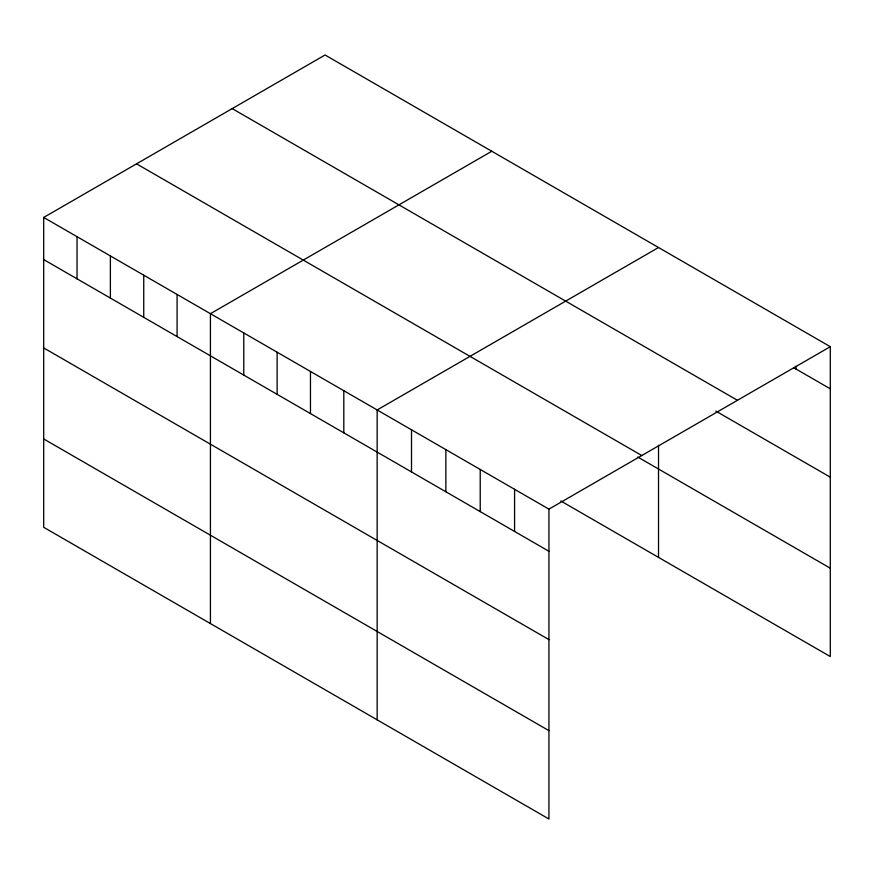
<?xml version="1.0" encoding="UTF-8"?>
<svg xmlns="http://www.w3.org/2000/svg" width="874" height="874" viewBox="0 0 874 874"><rect width="100%" height="100%" fill="white"/><g stroke="black" fill="none" stroke-linecap="round" stroke-linejoin="round"><path stroke-width="1.31" d="M43.7 217.44L548.938 509.138L548.938 819.004L43.7 527.306L43.7 217.44L325.062 54.996L830.3 346.694L830.3 656.56L560.78 500.955M491.789 151.257L210.426 313.7L210.426 623.566M658.515 247.517L377.153 409.961L377.153 719.826M548.938 509.138L830.3 346.694M793.658 367.67L830.3 388.832M232.211 108.605L737.448 400.303M715.784 411.064L830.3 477.182M136.552 163.842L641.789 455.529M637.823 457.08L830.3 568.209M43.7 259.578L548.938 551.276M43.7 347.928L548.938 639.626M43.7 438.956L548.938 730.653M795.941 366.272L795.941 368.992M658.515 445.281L658.515 557.383M514.578 489.309L514.578 531.436M480.219 469.469L480.219 511.607M445.871 449.629L445.871 491.767M411.512 429.8L411.512 471.938M343.81 390.711L343.81 432.849M310.467 371.461L310.467 413.599M277.124 352.211L277.124 394.338M243.77 332.95L243.77 375.088M177.083 294.451L177.083 336.588M143.74 275.201L143.74 317.338M110.386 255.951L110.386 298.089M77.043 236.701L77.043 278.828"/></g></svg>
